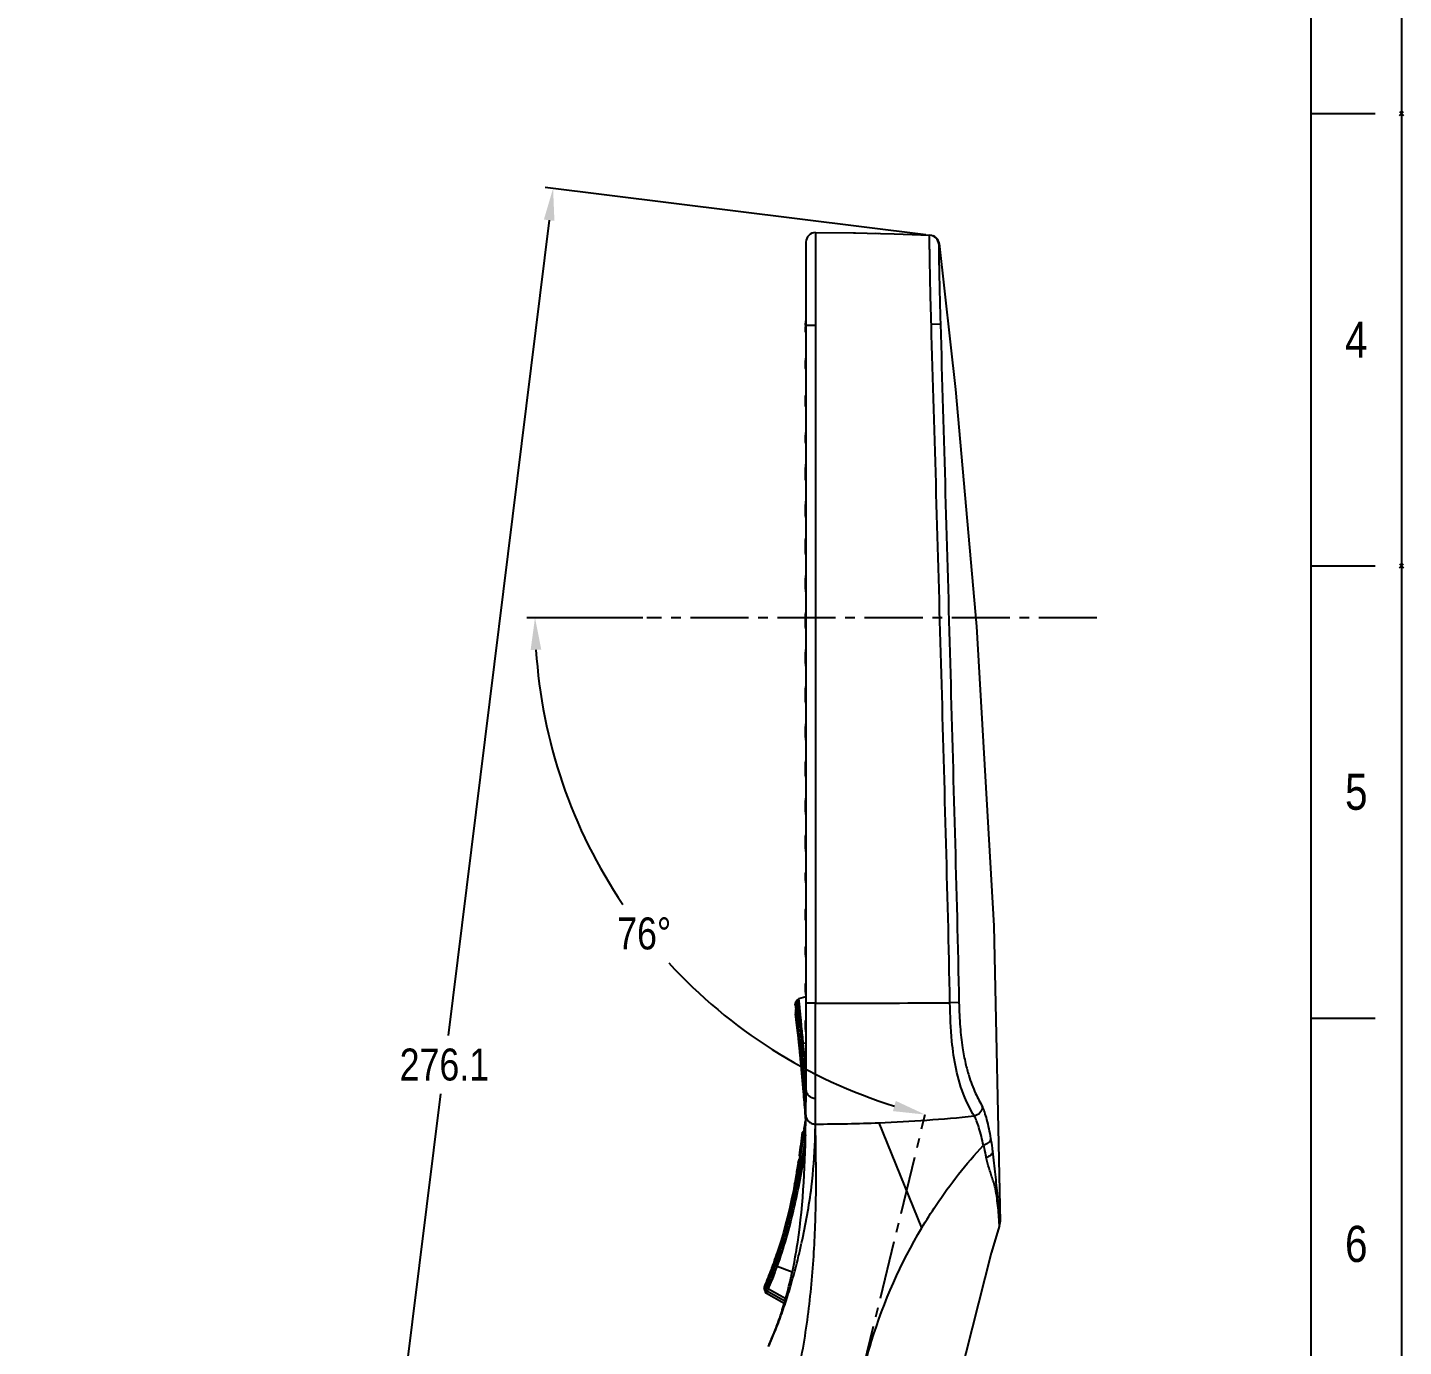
# Model space of a CAD drawing. Header units: inches. Extents: x -176 to 245, y -250 to 344.
# Drawn here: x 29.5 to 244.7, y -75.1 to 131.2 of the extents above; entities that cross this region are included whole.
import ezdxf

# ---------------------------------------------------------------- set-up
doc = ezdxf.new("R2010")
doc.units = ezdxf.units.IN
doc.header["$LTSCALE"] = 2.42
doc.header["$MEASUREMENT"] = 0
doc.header["$PDMODE"] = 3
doc.header["$PDSIZE"] = 0.3125
doc.linetypes.add('CENTER2', pattern=[1.125, 0.75, -0.125, 0.125, -0.125])
doc.layers.get('0').update_dxf_attribs({"linetype": 'CONTINUOUS'})
doc.layers.get('Defpoints').update_dxf_attribs({"linetype": 'CONTINUOUS'})
doc.layers.add('CENTER', color=1, linetype='CENTER2')
doc.layers.add('FORM', color=7, linetype='CONTINUOUS')
doc.layers.add('DIM', color=3, linetype='CONTINUOUS', lineweight=18)
doc.styles.get("Standard").update_dxf_attribs({"font": 'arial.ttf', "width": 0.8})
doc.dimstyles.new('ISO-25', dxfattribs={"dimtxt": 5, "dimasz": 2.5, "dimexe": 1.25, "dimexo": 0.625, "dimgap": 2, "dimtad": 1, "dimtih": 1, "dimtoh": 1, "dimdec": 1, "dimdsep": 46, "dimtxsty": 'Standard', "dimcen": 0, "dimclrd": 3, "dimclre": 3, "dimclrt": 4, "dimadec": 0, "dimazin": 0, "dimtfac": 1, "dimtdec": 1, "dimtmove": 0, "dimatfit": 3, "dimfxl": 1, "dimarcsym": 0})

# ---------------------------------------------------------------- blocks, each defined once
blk = doc.blocks.new('*D3')
at = {"layer": 'Defpoints', "color": 0, "transparency": 16777216}
for p in [(111.69, 105.99), (170.59, 98.68), (136.59, -175.36)]:
    blk.add_point(p, dxfattribs=at)
at = {"layer": 'DIM', "color": 3, "lineweight": -2, "transparency": 16777216}
for p, q in [((169.97, 98.76), (110.45, 106.14)), ((111.08, 101.03), (95.26, -26.48)), ((78.3, -163.09), (94.13, -35.58)), ((135.97, -175.28), (76.45, -167.9))]:
    blk.add_line(p, q, dxfattribs=at)
at = {"layer": 'DIM', "color": 3, "transparency": 16777216}
for points in [[(110.25, 101.13), (111.9, 100.92), (111.69, 105.99)], [(77.48, -162.98), (79.13, -163.19), (77.69, -168.05)]]:
    blk.add_solid(points, dxfattribs=at)
at = {"layer": 'DIM', "color": 4, "transparency": 16777216, "insert": (94.69, -31.03), "char_height": 5, "attachment_point": 5}
blk.add_mtext('276.1', dxfattribs=at)
blk = doc.blocks.new('*D4')
at = {"layer": 'Defpoints', "color": 0, "transparency": 16777216}
for p in [(126.36, 38.85), (196.71, 38.85), (116.61, 4.52), (176.85, -10.19), (133.86, -186.53)]:
    blk.add_point(p, dxfattribs=at)
at = {"layer": 'DIM', "color": 3, "lineweight": -2, "transparency": 16777216}
blk.add_line((125.73, 38.85), (107.61, 38.85), dxfattribs=at)
for start, end in [(183.584, 214.1092), (222.4287, 252.716)]:
    blk.add_arc((188.81, 38.85), 79.95, start, end, dxfattribs=at)
at = {"layer": 'DIM', "color": 3, "transparency": 16777216}
for points in [[(108.18, 33.83), (109.85, 33.88), (108.86, 38.85)], [(165.28, -36.68), (164.83, -38.28), (169.87, -38.82)]]:
    blk.add_solid(points, dxfattribs=at)
at = {"layer": 'DIM', "color": 4, "transparency": 16777216, "insert": (125.94, -10.53), "char_height": 5, "attachment_point": 5}
blk.add_mtext('76°', dxfattribs=at)

msp = doc.modelspace()

# ---------------------------------------------------------------- linework, layer by layer
at = {"color": 7, "linetype": 'Continuous'}
for p, q in [((152.73, 99.1), (152.73, -21.4)), ((152.73, 99.1), (158.68, 99.06)), ((152.73, 99.1), (158.97, 99.05)), ((158.68, 99.06), (165.05, 98.9)), ((162.09, 98.99), (162.57, 98.97)), ((151.23, 97.6), (151.23, -35.33)), ((165.05, 98.9), (170.58, 98.67)), ((170.58, 98.68), (170.59, 98.68)), ((170.58, 98.67), (170.58, 98.67)), ((170.89, 98.64), (170.62, 98.68)), ((172.07, 97.36), (172, 97.27)), ((151.15, 84.59), (151.19, 85.29)), ((151.15, 84.59), (151.15, 84.59)), ((151.19, 85.29), (151.19, 85.29)), ((151.23, 84.6), (152.73, 84.6)), ((170.84, 84.77), (172.26, 84.82)), ((151.19, 83.75), (151.15, 83.75)), ((151.17, 78.77), (151.2, 79.47)), ((151.17, 78.77), (151.17, 78.77)), ((151.2, 77.93), (151.17, 77.93)), ((151.2, 79.47), (151.2, 79.47)), ((151.16, 72.94), (151.18, 73.64)), ((151.18, 73.64), (151.18, 73.64)), ((151.16, 72.94), (151.16, 72.94)), ((151.21, 72.1), (151.17, 72.1)), ((151.17, 67.12), (151.19, 67.82)), ((151.17, 67.12), (151.17, 67.12)), ((151.19, 67.82), (151.19, 67.82)), ((151.22, 66.28), (151.19, 66.28)), ((151.16, 61.3), (151.18, 62)), ((151.16, 61.3), (151.16, 61.3)), ((151.18, 62), (151.18, 62)), ((151.18, 55.48), (151.18, 56.18)), ((151.18, 56.18), (151.18, 56.18)), ((151.18, 55.48), (151.18, 55.48)), ((151.17, 49.65), (151.17, 50.35)), ((151.17, 50.35), (151.17, 50.35)), ((151.17, 49.65), (151.17, 49.65)), ((151.18, 43.85), (151.18, 44.55)), ((151.18, 44.55), (151.18, 44.55)), ((151.18, 43.85), (151.18, 43.85)), ((151.17, 38.05), (151.17, 38.75)), ((151.17, 38.75), (151.17, 38.75)), ((151.17, 38.05), (151.17, 38.05)), ((151.18, 32.25), (151.18, 32.95)), ((151.18, 32.95), (151.18, 32.95)), ((151.18, 32.25), (151.18, 32.25)), ((151.17, 26.45), (151.17, 27.15)), ((151.17, 27.15), (151.17, 27.15)), ((151.17, 26.45), (151.17, 26.45)), ((151.18, 20.65), (151.18, 21.35)), ((151.18, 21.35), (151.18, 21.35)), ((151.18, 20.65), (151.18, 20.65)), ((151.17, 14.85), (151.17, 15.55)), ((151.17, 15.55), (151.17, 15.55)), ((151.17, 14.85), (151.17, 14.85)), ((151.18, 9.05), (151.18, 9.75)), ((151.18, 9.75), (151.18, 9.75)), ((151.18, 9.05), (151.18, 9.05)), ((151.17, 3.23), (151.17, 3.93)), ((151.17, 3.93), (151.17, 3.93)), ((151.17, 3.23), (151.17, 3.23)), ((151.19, -2.59), (151.17, -1.89)), ((151.17, -1.89), (151.17, -1.89)), ((151.19, -2.59), (151.19, -2.59)), ((151.18, -8.41), (151.16, -7.71)), ((151.16, -7.71), (151.16, -7.71)), ((151.18, -6.87), (151.22, -6.87)), ((151.18, -8.41), (151.18, -8.41)), ((151.18, -12.7), (151.21, -12.69)), ((151.19, -14.23), (151.17, -13.54)), ((151.17, -13.54), (151.17, -13.54)), ((151.19, -14.23), (151.19, -14.23)), ((151.16, -18.52), (151.2, -18.52)), ((151.19, -20.06), (151.16, -19.36)), ((151.16, -19.36), (151.16, -19.36)), ((149.85, -20.93), (149.63, -21.26)), ((151.21, -20.4), (150.13, -20.73)), ((151.19, -20.06), (151.19, -20.06)), ((152.73, -21.4), (151.23, -21.4)), ((152.73, -25.23), (152.73, -21.4)), ((175.16, -21.3), (173.75, -21.33)), ((149.56, -21.67), (149.55, -21.58)), ((149.55, -21.58), (149.63, -22.39)), ((149.56, -21.67), (149.63, -22.39)), ((149.61, -22.94), (149.63, -23.08)), ((149.77, -24.43), (149.61, -23.08)), ((149.63, -22.38), (149.64, -22.47)), ((149.64, -22.49), (149.63, -22.39)), ((149.63, -22.39), (149.7, -23.07)), ((149.63, -23.07), (149.63, -23.11)), ((149.64, -22.47), (149.67, -22.71)), ((149.66, -22.69), (149.64, -22.49)), ((149.67, -22.77), (149.66, -22.69)), ((149.66, -23.32), (149.66, -23.33)), ((149.66, -23.33), (149.69, -23.61)), ((149.69, -23.61), (149.7, -23.66)), ((149.7, -23.07), (149.76, -23.66)), ((149.7, -23.66), (149.73, -23.97)), ((149.76, -23.66), (149.8, -24.04)), ((149.76, -23.66), (149.8, -24.04)), ((149.73, -23.97), (149.77, -24.35)), ((149.78, -24.42), (149.77, -24.35)), ((149.8, -24.04), (149.8, -24.05)), ((149.8, -24.05), (149.81, -24.11)), ((149.84, -24.42), (149.8, -24.07)), ((150.01, -26.23), (149.84, -24.42)), ((151.16, -24.34), (151.19, -24.34)), ((151.2, -25.88), (151.16, -25.18)), ((151.16, -25.18), (151.16, -25.18)), ((151.22, -25.25), (151.23, -25.29)), ((150.02, -26.3), (150.01, -26.23)), ((150.08, -26.92), (150.02, -26.3)), ((150.14, -27.54), (150.08, -26.92)), ((150.15, -27.67), (150.14, -27.54)), ((150.15, -27.71), (150.14, -27.68)), ((150.15, -27.71), (150.14, -27.68)), ((150.16, -27.71), (150.15, -27.67)), ((150.16, -27.7), (150.15, -27.68)), ((150.19, -28.09), (150.15, -27.71)), ((150.19, -28.05), (150.15, -27.71)), ((150.16, -27.71), (150.16, -27.71)), ((150.16, -27.71), (150.19, -28.09)), ((150.53, -27.69), (150.27, -27.69)), ((151.23, -27.65), (150.82, -27.68)), ((151.2, -25.88), (151.2, -25.88)), ((151.2, -25.88), (151.23, -26.31)), ((150.19, -28.08), (150.19, -28.05)), ((150.2, -28.15), (150.19, -28.08)), ((150.19, -28.1), (150.19, -28.09)), ((150.19, -28.09), (150.19, -28.1)), ((150.2, -28.15), (150.19, -28.1)), ((150.19, -28.1), (150.2, -28.15)), ((150.22, -28.34), (150.2, -28.15)), ((150.2, -28.15), (150.2, -28.19)), ((150.2, -28.19), (150.22, -28.34)), ((150.22, -28.34), (150.24, -28.58)), ((150.26, -28.79), (150.24, -28.58)), ((150.24, -28.58), (150.26, -28.79)), ((150.26, -28.79), (150.29, -29.06)), ((150.29, -29.06), (150.39, -30.13)), ((150.39, -30.13), (150.47, -30.99)), ((151.17, -31.43), (151.23, -32.13)), ((151, -32.8), (151.22, -35.28)), ((151.22, -35.28), (150.96, -35.28)), ((150.97, -35.35), (150.96, -35.28)), ((151.22, -35.28), (151.22, -35.33)), ((151.22, -35.33), (151.23, -35.41)), ((151.23, -35.11), (151.23, -34.9)), ((151.23, -35.33), (151.23, -35.11)), ((151.23, -36.26), (151.23, -35.11)), ((151.23, -35.33), (151.23, -35.38)), ((151.23, -35.5), (151.23, -35.33)), ((151.23, -35.38), (151.23, -35.85)), ((151.23, -36.21), (151.23, -35.5)), ((151.23, -35.85), (151.23, -36.39)), ((151.23, -36.32), (151.23, -36.21)), ((151.23, -36.72), (151.23, -36.26)), ((151.23, -36.39), (151.23, -36.47)), ((151.23, -36.47), (151.23, -36.55)), ((151.23, -36.55), (151.23, -36.59)), ((151.15, -38.9), (151.12, -38.55)), ((151.17, -39.14), (151.12, -38.55)), ((151.22, -37.53), (151.23, -36.72)), ((151.23, -36.59), (151.23, -36.72)), ((151.23, -36.72), (151.23, -36.89)), ((150.97, -40.88), (150.97, -40.88)), ((150.99, -40.79), (150.98, -40.84)), ((151, -40.77), (150.99, -40.79)), ((151.02, -40.73), (151, -40.77)), ((151, -40.77), (151.01, -40.75)), ((151.03, -40.67), (151.02, -40.71)), ((151.03, -40.68), (151.02, -40.73)), ((151.03, -40.73), (151.04, -40.62)), ((151.04, -40.62), (151.03, -40.68)), ((151.09, -40.88), (151.13, -40.62)), ((151.13, -40.61), (151.2, -40.55)), ((151.13, -40.61), (151.14, -40.59)), ((151.13, -40.61), (151.13, -40.62)), ((151.14, -40.58), (151.2, -40.53)), ((151.14, -40.59), (151.14, -40.58)), ((151.15, -38.87), (151.15, -38.9)), ((151.2, -39.57), (151.15, -38.9)), ((151.15, -38.9), (151.16, -39.08)), ((151.16, -39.08), (151.17, -39.14)), ((151.17, -39.14), (151.17, -39.15)), ((151.17, -39.15), (151.17, -39.14)), ((151.17, -39.14), (151.17, -39.15)), ((151.17, -39.15), (151.17, -39.16)), ((151.17, -39.16), (151.17, -39.15)), ((151.17, -39.16), (151.17, -39.23)), ((151.17, -39.23), (151.18, -39.27)), ((151.18, -39.26), (151.17, -39.23)), ((151.17, -39.23), (151.18, -39.25)), ((151.18, -39.25), (151.18, -39.27)), ((151.18, -39.27), (151.18, -39.26)), ((151.18, -39.27), (151.2, -39.57)), ((151.18, -39.33), (151.18, -39.27)), ((151.18, -39.27), (151.2, -39.57)), ((151.19, -39.47), (151.18, -39.33)), ((151.19, -39.51), (151.19, -39.47)), ((151.2, -39.57), (151.19, -39.51)), ((151.2, -39.57), (151.2, -39.6)), ((151.2, -39.6), (151.21, -39.66)), ((151.2, -39.62), (151.2, -39.6)), ((151.2, -39.98), (151.21, -39.79)), ((151.2, -40.01), (151.2, -39.98)), ((151.2, -40.36), (151.2, -40.35)), ((151.2, -40.36), (151.2, -40.35)), ((151.21, -39.16), (151.21, -38.88)), ((151.21, -39.48), (151.21, -39.16)), ((151.21, -39.6), (151.21, -39.48)), ((151.21, -39.71), (151.21, -39.6)), ((151.21, -39.79), (151.21, -39.71)), ((169.35, -56.53), (162.7, -40.1)), ((150.86, -41.6), (150.72, -41.58)), ((150.82, -41.59), (150.82, -41.49)), ((150.84, -41.49), (150.82, -41.49)), ((150.83, -41.55), (150.82, -41.59)), ((150.84, -41.49), (150.83, -41.55)), ((150.93, -41.17), (150.89, -41.42)), ((150.93, -41.17), (150.96, -40.91)), ((151.01, -41.48), (151.18, -41.53)), ((150.1, -46.38), (150.04, -46.37)), ((150.1, -45.95), (150.09, -46.06)), ((150.12, -45.87), (150.1, -45.95)), ((150.13, -45.77), (150.12, -45.87)), ((150.29, -45.29), (150.21, -45.27)), ((181.49, -56.16), (180.22, -60.5)), ((146.14, -62.2), (146.11, -62.27)), ((146.14, -62.2), (146.11, -62.27)), ((146.14, -62.19), (146.14, -62.2)), ((146.44, -62.45), (146.22, -62.34)), ((180.22, -60.5), (152.93, -167.52)), ((149.08, -63.44), (146.74, -62.57)), ((144.72, -66.13), (145, -65.49)), ((144.72, -66.13), (144.84, -66.47)), ((144.74, -65.77), (144.85, -65.51)), ((145.12, -65.82), (144.84, -66.47)), ((144.85, -65.51), (145, -65.15)), ((144.87, -65.79), (145, -65.49)), ((145.12, -65.82), (145, -65.49)), ((145.06, -66.75), (145.21, -66.42)), ((145.12, -64.87), (145.09, -64.95)), ((145.21, -66.42), (147.95, -67.95)), ((145.36, -66.08), (148.07, -67.56)), ((145.06, -66.75), (145.07, -66.74)), ((145.06, -66.75), (147.83, -68.33)), ((148.09, -67.51), (148.11, -67.44)), ((147.05, -71.03), (147.07, -70.99)), ((147.23, -70.26), (147.24, -70.24)), ((146.28, -72.98), (146.33, -72.87)), ((145.37, -75.08), (145.5, -74.8)), ((145.47, -74.75), (145.49, -74.71)), ((145.47, -74.75), (145.48, -74.75)), ((145.48, -74.85), (145.51, -74.77))]:
    msp.add_line(p, q, dxfattribs=at)
for points in [[(171.4, 98.42), (171.37, 98.45), (170.89, 98.64)], [(171.53, 98.33), (171.34, 98.47), (171.13, 98.57)], [(172.07, 97.36), (172.05, 97.48), (172, 97.66), (171.93, 97.83), (171.83, 98.01), (171.7, 98.17), (171.53, 98.33)], [(172.07, 97.35), (172.07, 97.35), (172.07, 97.35), (172.06, 97.34), (172.04, 97.32), (172, 97.27)], [(172.07, 97.36), (174.62, 74.57), (177.92, 37.5), (180.59, -9.29), (181.59, -55.61)], [(150.97, -40.88), (150.97, -40.88), (150.97, -40.89), (150.97, -40.9), (150.97, -40.9), (150.96, -40.91)], [(181.49, -56.16), (181.51, -56.1), (181.54, -56), (181.57, -55.89), (181.58, -55.79), (181.59, -55.7), (181.59, -55.61)], [(144.74, -65.77), (144.7, -65.9), (144.7, -66.04), (144.73, -66.13)], [(144.72, -66.13), (144.73, -66.12), (144.87, -65.79)], [(144.84, -66.47), (144.88, -66.56), (144.98, -66.69), (145.06, -66.75)], [(145.48, -74.75), (145.45, -74.81), (145.42, -74.9), (145.39, -74.99), (145.37, -75.08)]]:
    msp.add_lwpolyline(points, dxfattribs=at)
for centre, radius, start, end in [((152.73, 97.6), 1.5, 90, 180), ((166.85, 83.76), 15.72, 176.9918, 177.8571), ((166.4, 83.79), 15.27, 176.9883, 177.9648), ((151.45, 83.73), 0.299, 204.5879, 219.1908), ((151.46, 77.91), 0.295, 203.3283, 206.1506), ((151.46, 77.91), 0.298, 206.1701, 215.5805), ((150.04, -21.53), 0.49, 146.2387, 185.8574), ((150.27, -21.21), 0.5, 106.6095, 146.2387), ((152.73, 3238.24), 3259.64, 269.99993, 270.36946), ((147.64, -22.59), 2, 350.0364, 5.8083), ((150.11, -23.02), 0.5, 170.0364, 186.7704), ((85.12, -30.61), 64.95, 6.4444, 6.6328), ((-776.05, -132.89), 932.15, 6.48081, 6.68167), ((-852.45, -137.79), 1008.62, 6.26768, 6.45362), ((-785.48, -117.28), 939.92, 5.47055, 5.66971), ((151.46, -24.32), 0.299, 141.4939, 155.6932), ((157.12, -25.22), 5.9, 182.9861, 183.9584), ((150.07, -27.73), 0.0877, 33.8815, 36.1599), ((150.1, -27.72), 0.0592, 5.4913, 13.1186), ((-670.31, -106.36), 824.35, 4.94679, 5.47617), ((-692.58, -108.41), 846.96, 5.12165, 5.46853), ((-708.12, -109.76), 862.85, 5.20835, 5.4585), ((170.08, -24.89), 18.9, 182.9946, 183.6641), ((166.03, -25.16), 14.84, 183.638, 184.4626), ((150.04, -28.1), 0.157, 14.6665, 20.7284), ((150.04, -28.1), 0.151, 12.1922, 14.6346), ((150.02, -28.21), 0.182, 13.9672, 17.9373), ((150.03, -28.21), 0.179, 13.2628, 13.9562), ((-883.08, -126.59), 1037.96, 5.2843, 5.40639), ((-883.06, -126.59), 1037.94, 5.28423, 5.40639), ((-291.36, -73.43), 443.85, 4.507, 4.9333), ((-206.59, -66.68), 358.93, 4.7862, 5.0066), ((151.25, -33.71), 1.57, 268.84, 269.2136), ((-169.22, -63.58), 321.43, 4.4969, 4.7909), ((-264.92, -35.58), 416.15, 359.5457, 359.8439), ((151.42, -40.98), 0.463, 157.6612, 171.8195), ((151.44, -40.97), 0.475, 158.0354, 168.3036), ((151.45, -40.95), 0.487, 144.4915, 155.4157), ((151.45, -40.95), 0.483, 144.4832, 156.1425), ((151.45, -40.94), 0.475, 156.1495, 157.3865), ((-112.74, -7.61), 265.84, 352.8659, 353.0468), ((151.44, -40.94), 0.473, 142.1615, 144.4624), ((151.44, -40.94), 0.469, 141.5177, 144.449), ((151.43, -40.93), 0.459, 130.209, 142.1968), ((151.44, -40.94), 0.465, 130.2373, 141.4937), ((130.67, -16.6), 31.72, 310.0674, 310.3078), ((151.64, -39.85), 0.503, 161.0855, 172.9792), ((151.64, -39.85), 0.496, 152.0738, 159.4218), ((151.65, -39.85), 0.507, 159.399, 161.1187), ((151.63, -39.84), 0.488, 151.0574, 152.0421), ((50.7, -39.09), 102.02, 358.6695, 359.3191), ((152.73, 204.17), 244.47, 269.9964, 272.3381), ((152.74, 203.77), 244.07, 272.3398, 275.8292), ((-42.15, -16.73), 194.46, 351.5588, 352.6588), ((-52.91, -15.28), 205.42, 351.9566, 352.6428), ((150.82, -41.59), 0.1, 90, 172.6304), ((150.84, -41.39), 0.1, 270, 290.8233), ((47.03, -38.97), 105.69, 357.9378, 358.3591), ((52.7, -39.13), 100.02, 358.5343, 358.6671), ((51.49, -39.1), 101.23, 358.3619, 358.5342), ((7.51, -24.17), 144.25, 350.2835, 351.146), ((-4.35, -22.29), 156.25, 351.1345, 351.25), ((150.23, -45.79), 0.1, 97.5602, 171.3545), ((150.31, -45.29), 0.1, 171.5301, 249.8673), ((22.7, -26.76), 128.84, 349.7081, 350.2764), ((29.2, -27.93), 122.24, 349.4836, 349.7048), ((71.15, -46.99), 79.66, 350.0199, 350.7268), ((67.53, -46.4), 83.34, 350.7272, 351.4669), ((38.75, -34.28), 114.48, 346.5518, 347.5803), ((94.13, -43.85), 55.28, 336.9559, 340.4595), ((87.52, -41.3), 62.23, 337.7424, 340.3028), ((85.02, -40.36), 64.9, 339.9776, 340.2708), ((84.46, -40.17), 65.5, 340.0105, 340.2791), ((81.55, -39.14), 68.59, 340.3501, 341.7901), ((85.35, -40.48), 64.56, 340.3457, 340.4849), ((83.59, -39.86), 66.42, 340.4861, 340.8698), ((81.12, -39), 69.03, 340.8693, 341.1334), ((80.38, -38.75), 69.82, 341.134, 341.7841), ((73.22, -47.35), 77.56, 349.8241, 350.0175), ((85.19, -40.44), 64.72, 339.7723, 340.0104), ((83.88, -39.94), 66.12, 339.7754, 339.9778), ((91.04, -42.71), 58.44, 337.4228, 337.6355), ((79.21, -37.68), 71.98, 336.4745, 336.7667), ((77.2, -45.04), 74.53, 340.1801, 342.3924), ((93.3, -52.01), 56.94, 341.6204, 344.1979), ((90.37, -51.16), 59.99, 344.2584, 344.5091), ((67.7, -41.94), 84.52, 342.3385, 342.5713), ((98.03, -53.6), 51.95, 339.3591, 340.4612), ((96.98, -53.23), 53.06, 340.4589, 340.8659), ((91.51, -50.2), 59.32, 339.4874, 339.8082), ((96.38, -53.02), 53.7, 340.8659, 341.2684), ((87.4, -48.69), 63.7, 339.8083, 340.1571), ((95.79, -52.82), 54.32, 341.295, 341.602), ((101.45, -54.95), 48.27, 335.7839, 338.1093), ((101.43, -54.94), 48.3, 335.8311, 338.1089), ((100.03, -54.37), 49.81, 338.0994, 338.482), ((74.55, -43.4), 77.59, 337.6805, 337.8288), ((99.63, -54.21), 50.24, 338.482, 338.7969), ((79.46, -45.4), 72.29, 337.8286, 338.0288), ((99.1, -54), 50.81, 338.7974, 339.357), ((88.18, -48.9), 62.89, 338.0172, 339.4073)]:
    msp.add_arc(centre, radius, start, end, dxfattribs=at)
for points, knots in [([(170.84, 84.77), (170.81, 85.69), (170.76, 87.48), (170.69, 90.08), (170.64, 92.47), (170.61, 94.28), (170.59, 95.55), (170.58, 96.35), (170.57, 97.04), (170.57, 97.61), (170.56, 98.01), (170.56, 98.26), (170.56, 98.41), (170.57, 98.52), (170.57, 98.6), (170.57, 98.64), (170.57, 98.67), (170.58, 98.67)], [0, 0, 0, 0, 0.197374, 0.387359, 0.561506, 0.712768, 0.778064, 0.835719, 0.885261, 0.926289, 0.958468, 0.97117, 0.981581, 0.989661, 0.995376, 0.998778, 1, 1, 1, 1]), ([(172, 97.27), (171.98, 97.63), (171.66, 98.35), (170.93, 98.66), (170.58, 98.67)], [0, 0, 0, 0, 0.49997, 1, 1, 1, 1]), ([(172, 97.27), (172, 97.27), (172, 97.24), (171.99, 97.2), (171.99, 97.12), (171.99, 97.02), (171.99, 96.89), (172, 96.66), (172, 96.31), (172.01, 95.8), (172.02, 95.18), (172.03, 94.47), (172.05, 93.33), (172.09, 91.71), (172.13, 89.58), (172.19, 87.25), (172.24, 85.64), (172.26, 84.82)], [0, 0, 0, 0, 0.001383, 0.005204, 0.011269, 0.019499, 0.029927, 0.042584, 0.074562, 0.115327, 0.1647, 0.22233, 0.287614, 0.438442, 0.612167, 0.802561, 1, 1, 1, 1]), ([(151.22, 83.54), (151.15, 83.63), (151.13, 83.93), (151.14, 84.2), (151.14, 84.35)], [0, 0, 0, 0, 0.42707, 1, 1, 1, 1]), ([(151.14, 84.33), (151.14, 84.25), (151.14, 84.14), (151.14, 84), (151.14, 83.92), (151.14, 83.85), (151.14, 83.8), (151.15, 83.77), (151.15, 83.75), (151.15, 83.75)], [0, 0, 0, 0, 0.401009, 0.57269, 0.719527, 0.8378, 0.924845, 0.978714, 1, 1, 1, 1]), ([(173.75, -21.33), (173.59, -12.48), (173.11, 5.2), (172.38, 31.73), (171.62, 58.25), (171.1, 75.93), (170.84, 84.77)], [0, 0, 0, 0, 0.25, 0.500001, 0.750001, 1, 1, 1, 1]), ([(172.26, 84.82), (172.52, 75.97), (173.03, 58.29), (173.78, 31.77), (174.5, 5.23), (174.99, -12.45), (175.16, -21.3)], [0, 0, 0, 0, 0.249963, 0.499935, 0.749913, 1, 1, 1, 1]), ([(151.23, 77.73), (151.2, 77.77), (151.17, 77.84), (151.15, 77.98), (151.15, 78.17), (151.15, 78.45), (151.16, 78.65), (151.17, 78.77)], [0, 0, 0, 0, 0.135611, 0.214724, 0.403598, 0.676394, 1, 1, 1, 1]), ([(151.17, 78.77), (151.16, 78.66), (151.16, 78.5), (151.15, 78.31), (151.15, 78.18), (151.15, 78.08), (151.15, 78), (151.16, 77.96), (151.16, 77.93), (151.17, 77.93)], [0, 0, 0, 0, 0.381594, 0.553969, 0.705095, 0.829285, 0.921717, 0.979027, 1, 1, 1, 1]), ([(151.23, 71.92), (151.18, 71.98), (151.15, 72.12), (151.15, 72.35), (151.15, 72.63), (151.15, 72.83), (151.16, 72.94)], [0, 0, 0, 0, 0.206421, 0.401951, 0.67685, 1, 1, 1, 1]), ([(151.16, 72.94), (151.16, 72.84), (151.15, 72.68), (151.15, 72.48), (151.15, 72.36), (151.15, 72.26), (151.16, 72.18), (151.16, 72.14), (151.17, 72.1), (151.17, 72.1)], [0, 0, 0, 0, 0.381114, 0.55329, 0.704266, 0.828374, 0.920822, 0.978314, 1, 1, 1, 1]), ([(151.23, 66.12), (151.19, 66.18), (151.17, 66.31), (151.17, 66.54), (151.16, 66.81), (151.17, 67.01), (151.17, 67.12)], [0, 0, 0, 0, 0.197975, 0.394655, 0.673049, 1, 1, 1, 1]), ([(151.17, 67.12), (151.17, 67.01), (151.17, 66.86), (151.16, 66.66), (151.17, 66.53), (151.17, 66.43), (151.17, 66.35), (151.18, 66.31), (151.18, 66.28), (151.19, 66.28)], [0, 0, 0, 0, 0.381594, 0.553969, 0.705095, 0.829285, 0.921717, 0.979027, 1, 1, 1, 1]), ([(151.18, 62), (151.18, 62.17), (151.19, 62.46), (151.21, 62.75), (151.23, 62.86)], [0, 0, 0, 0, 0.605959, 1, 1, 1, 1]), ([(151.23, 60.31), (151.2, 60.37), (151.17, 60.5), (151.16, 60.72), (151.16, 60.99), (151.16, 61.19), (151.16, 61.3)], [0, 0, 0, 0, 0.191415, 0.39466, 0.674546, 1, 1, 1, 1]), ([(151.16, 61.3), (151.16, 61.19), (151.16, 61.04), (151.16, 60.84), (151.17, 60.71), (151.17, 60.61), (151.18, 60.53), (151.18, 60.49), (151.19, 60.46), (151.19, 60.46)], [0, 0, 0, 0, 0.381114, 0.55329, 0.704266, 0.828374, 0.920822, 0.978314, 1, 1, 1, 1]), ([(151.18, 56.18), (151.18, 56.36), (151.19, 56.61), (151.21, 56.91), (151.22, 57.03), (151.23, 57.07)], [0, 0, 0, 0, 0.619071, 0.839563, 1, 1, 1, 1]), ([(151.23, 54.52), (151.2, 54.57), (151.19, 54.7), (151.18, 54.91), (151.17, 55.18), (151.17, 55.37), (151.18, 55.48)], [0, 0, 0, 0, 0.17736, 0.384815, 0.669885, 1, 1, 1, 1]), ([(151.18, 55.48), (151.18, 55.37), (151.18, 55.21), (151.18, 55.02), (151.18, 54.89), (151.19, 54.79), (151.19, 54.71), (151.2, 54.67), (151.2, 54.64), (151.21, 54.64)], [0, 0, 0, 0, 0.381594, 0.553969, 0.705095, 0.829285, 0.921717, 0.979027, 1, 1, 1, 1]), ([(151.17, 50.35), (151.17, 50.46), (151.17, 50.65), (151.18, 50.91), (151.19, 51.12), (151.21, 51.24), (151.23, 51.29)], [0, 0, 0, 0, 0.327094, 0.612733, 0.826659, 1, 1, 1, 1]), ([(151.21, 51.19), (151.21, 51.19), (151.2, 51.16), (151.19, 51.12), (151.19, 51.04), (151.18, 50.94), (151.18, 50.81), (151.17, 50.62), (151.17, 50.46), (151.17, 50.35)], [0, 0, 0, 0, 0.021686, 0.079178, 0.171626, 0.295735, 0.446711, 0.618886, 1, 1, 1, 1]), ([(151.23, 48.72), (151.21, 48.77), (151.19, 48.89), (151.18, 49.1), (151.17, 49.36), (151.17, 49.55), (151.17, 49.65)], [0, 0, 0, 0, 0.172865, 0.387085, 0.672841, 1, 1, 1, 1]), ([(151.17, 49.65), (151.17, 49.55), (151.17, 49.39), (151.18, 49.19), (151.18, 49.07), (151.19, 48.97), (151.19, 48.89), (151.2, 48.85), (151.21, 48.82), (151.21, 48.82)], [0, 0, 0, 0, 0.381114, 0.55329, 0.704266, 0.828374, 0.920822, 0.978314, 1, 1, 1, 1]), ([(151.18, 44.55), (151.18, 44.66), (151.18, 44.85), (151.19, 45.11), (151.2, 45.31), (151.21, 45.43), (151.23, 45.48)], [0, 0, 0, 0, 0.330605, 0.618569, 0.832054, 1, 1, 1, 1]), ([(151.22, 45.39), (151.21, 45.39), (151.21, 45.36), (151.2, 45.32), (151.19, 45.24), (151.19, 45.14), (151.18, 45.01), (151.18, 44.82), (151.18, 44.66), (151.18, 44.55)], [0, 0, 0, 0, 0.020974, 0.078284, 0.170715, 0.294906, 0.446032, 0.618407, 1, 1, 1, 1]), ([(151.23, 42.92), (151.21, 42.97), (151.2, 43.09), (151.19, 43.3), (151.18, 43.56), (151.18, 43.75), (151.18, 43.85)], [0, 0, 0, 0, 0.169541, 0.381757, 0.669249, 1, 1, 1, 1]), ([(151.18, 43.85), (151.18, 43.75), (151.18, 43.59), (151.18, 43.39), (151.19, 43.27), (151.19, 43.17), (151.2, 43.09), (151.21, 43.05), (151.21, 43.02), (151.22, 43.02)], [0, 0, 0, 0, 0.381594, 0.553969, 0.705095, 0.829285, 0.921717, 0.979027, 1, 1, 1, 1]), ([(151.17, 38.75), (151.17, 38.86), (151.17, 39.05), (151.18, 39.31), (151.19, 39.52), (151.21, 39.64), (151.23, 39.69)], [0, 0, 0, 0, 0.327094, 0.612733, 0.826659, 1, 1, 1, 1]), ([(151.21, 39.59), (151.21, 39.59), (151.2, 39.56), (151.19, 39.52), (151.19, 39.44), (151.18, 39.34), (151.18, 39.21), (151.17, 39.02), (151.17, 38.86), (151.17, 38.75)], [0, 0, 0, 0, 0.021686, 0.079178, 0.171626, 0.295735, 0.446711, 0.618886, 1, 1, 1, 1]), ([(151.23, 37.12), (151.21, 37.17), (151.19, 37.29), (151.18, 37.5), (151.17, 37.76), (151.17, 37.95), (151.17, 38.05)], [0, 0, 0, 0, 0.172865, 0.387085, 0.672841, 1, 1, 1, 1]), ([(151.17, 38.05), (151.17, 37.95), (151.17, 37.79), (151.18, 37.59), (151.18, 37.47), (151.19, 37.37), (151.19, 37.29), (151.2, 37.25), (151.21, 37.22), (151.21, 37.22)], [0, 0, 0, 0, 0.381114, 0.55329, 0.704266, 0.828374, 0.920822, 0.978314, 1, 1, 1, 1]), ([(151.18, 32.95), (151.18, 33.06), (151.18, 33.25), (151.19, 33.51), (151.2, 33.71), (151.21, 33.83), (151.23, 33.88)], [0, 0, 0, 0, 0.330605, 0.618569, 0.832054, 1, 1, 1, 1]), ([(151.22, 33.79), (151.21, 33.79), (151.21, 33.76), (151.2, 33.72), (151.19, 33.64), (151.19, 33.54), (151.18, 33.41), (151.18, 33.22), (151.18, 33.06), (151.18, 32.95)], [0, 0, 0, 0, 0.020974, 0.078284, 0.170715, 0.294906, 0.446032, 0.618407, 1, 1, 1, 1]), ([(151.23, 31.32), (151.21, 31.37), (151.2, 31.49), (151.19, 31.7), (151.18, 31.96), (151.18, 32.15), (151.18, 32.25)], [0, 0, 0, 0, 0.169541, 0.381757, 0.669249, 1, 1, 1, 1]), ([(151.18, 32.25), (151.18, 32.15), (151.18, 31.99), (151.18, 31.79), (151.19, 31.67), (151.19, 31.57), (151.2, 31.49), (151.21, 31.45), (151.21, 31.42), (151.22, 31.42)], [0, 0, 0, 0, 0.381594, 0.553969, 0.705095, 0.829285, 0.921717, 0.979027, 1, 1, 1, 1]), ([(151.17, 27.15), (151.17, 27.26), (151.17, 27.45), (151.18, 27.71), (151.19, 27.92), (151.21, 28.04), (151.23, 28.09)], [0, 0, 0, 0, 0.327094, 0.612733, 0.826659, 1, 1, 1, 1]), ([(151.21, 27.99), (151.21, 27.99), (151.2, 27.96), (151.19, 27.92), (151.19, 27.84), (151.18, 27.74), (151.18, 27.61), (151.17, 27.42), (151.17, 27.26), (151.17, 27.15)], [0, 0, 0, 0, 0.021686, 0.079178, 0.171626, 0.295735, 0.446711, 0.618886, 1, 1, 1, 1]), ([(151.23, 25.52), (151.21, 25.57), (151.19, 25.69), (151.18, 25.9), (151.17, 26.16), (151.17, 26.35), (151.17, 26.45)], [0, 0, 0, 0, 0.172865, 0.387085, 0.672841, 1, 1, 1, 1]), ([(151.17, 26.45), (151.17, 26.35), (151.17, 26.19), (151.18, 25.99), (151.18, 25.87), (151.19, 25.77), (151.19, 25.69), (151.2, 25.65), (151.21, 25.62), (151.21, 25.62)], [0, 0, 0, 0, 0.381114, 0.55329, 0.704266, 0.828374, 0.920822, 0.978314, 1, 1, 1, 1]), ([(151.18, 21.35), (151.18, 21.46), (151.18, 21.65), (151.19, 21.91), (151.2, 22.11), (151.21, 22.23), (151.23, 22.28)], [0, 0, 0, 0, 0.330605, 0.618569, 0.832054, 1, 1, 1, 1]), ([(151.22, 22.19), (151.21, 22.19), (151.21, 22.16), (151.2, 22.12), (151.19, 22.04), (151.19, 21.94), (151.18, 21.81), (151.18, 21.62), (151.18, 21.46), (151.18, 21.35)], [0, 0, 0, 0, 0.020974, 0.078284, 0.170715, 0.294906, 0.446032, 0.618407, 1, 1, 1, 1]), ([(151.23, 19.72), (151.21, 19.77), (151.2, 19.89), (151.19, 20.1), (151.18, 20.36), (151.18, 20.55), (151.18, 20.65)], [0, 0, 0, 0, 0.169541, 0.381757, 0.669249, 1, 1, 1, 1]), ([(151.18, 20.65), (151.18, 20.55), (151.18, 20.39), (151.18, 20.19), (151.19, 20.07), (151.19, 19.97), (151.2, 19.89), (151.21, 19.85), (151.21, 19.82), (151.22, 19.82)], [0, 0, 0, 0, 0.381594, 0.553969, 0.705095, 0.829285, 0.921717, 0.979027, 1, 1, 1, 1]), ([(151.17, 15.55), (151.17, 15.66), (151.17, 15.85), (151.18, 16.11), (151.19, 16.32), (151.21, 16.44), (151.23, 16.49)], [0, 0, 0, 0, 0.327094, 0.612733, 0.826659, 1, 1, 1, 1]), ([(151.21, 16.39), (151.21, 16.39), (151.2, 16.36), (151.19, 16.32), (151.19, 16.24), (151.18, 16.14), (151.18, 16.01), (151.17, 15.82), (151.17, 15.66), (151.17, 15.55)], [0, 0, 0, 0, 0.021686, 0.079178, 0.171626, 0.295735, 0.446711, 0.618886, 1, 1, 1, 1]), ([(151.23, 13.92), (151.21, 13.97), (151.19, 14.09), (151.18, 14.3), (151.17, 14.56), (151.17, 14.75), (151.17, 14.85)], [0, 0, 0, 0, 0.172865, 0.387085, 0.672841, 1, 1, 1, 1]), ([(151.17, 14.85), (151.17, 14.75), (151.17, 14.59), (151.18, 14.39), (151.18, 14.27), (151.19, 14.17), (151.19, 14.09), (151.2, 14.05), (151.21, 14.02), (151.21, 14.02)], [0, 0, 0, 0, 0.381114, 0.55329, 0.704266, 0.828374, 0.920822, 0.978314, 1, 1, 1, 1]), ([(151.18, 9.75), (151.18, 9.86), (151.18, 10.05), (151.19, 10.31), (151.2, 10.51), (151.21, 10.63), (151.23, 10.68)], [0, 0, 0, 0, 0.330605, 0.618569, 0.832054, 1, 1, 1, 1]), ([(151.22, 10.59), (151.21, 10.59), (151.21, 10.56), (151.2, 10.52), (151.19, 10.44), (151.19, 10.34), (151.18, 10.21), (151.18, 10.02), (151.18, 9.86), (151.18, 9.75)], [0, 0, 0, 0, 0.020974, 0.078284, 0.170715, 0.294906, 0.446032, 0.618407, 1, 1, 1, 1]), ([(151.23, 8.12), (151.21, 8.17), (151.2, 8.29), (151.19, 8.5), (151.18, 8.76), (151.18, 8.95), (151.18, 9.05)], [0, 0, 0, 0, 0.169541, 0.381757, 0.669249, 1, 1, 1, 1]), ([(151.18, 9.05), (151.18, 8.95), (151.18, 8.79), (151.18, 8.59), (151.19, 8.47), (151.19, 8.37), (151.2, 8.29), (151.21, 8.25), (151.21, 8.22), (151.22, 8.22)], [0, 0, 0, 0, 0.381594, 0.553969, 0.705095, 0.829285, 0.921717, 0.979027, 1, 1, 1, 1]), ([(151.17, 3.93), (151.17, 4.04), (151.17, 4.23), (151.17, 4.5), (151.18, 4.72), (151.2, 4.85), (151.23, 4.9)], [0, 0, 0, 0, 0.326488, 0.608813, 0.816013, 1, 1, 1, 1]), ([(151.2, 4.77), (151.2, 4.77), (151.19, 4.74), (151.18, 4.7), (151.18, 4.62), (151.17, 4.52), (151.17, 4.39), (151.17, 4.19), (151.17, 4.04), (151.17, 3.93)], [0, 0, 0, 0, 0.021686, 0.079178, 0.171626, 0.295735, 0.446711, 0.618886, 1, 1, 1, 1]), ([(151.23, 2.33), (151.21, 2.38), (151.2, 2.49), (151.19, 2.7), (151.18, 2.95), (151.17, 3.13), (151.17, 3.23)], [0, 0, 0, 0, 0.165819, 0.386238, 0.673944, 1, 1, 1, 1]), ([(151.17, 3.23), (151.17, 3.13), (151.18, 2.97), (151.18, 2.77), (151.19, 2.65), (151.2, 2.54), (151.2, 2.46), (151.21, 2.42), (151.22, 2.39), (151.22, 2.39)], [0, 0, 0, 0, 0.381114, 0.55329, 0.704266, 0.828374, 0.920822, 0.978314, 1, 1, 1, 1]), ([(151.17, -1.89), (151.17, -1.78), (151.17, -1.58), (151.17, -1.31), (151.18, -1.1), (151.2, -0.96), (151.23, -0.91)], [0, 0, 0, 0, 0.328614, 0.610153, 0.81157, 1, 1, 1, 1]), ([(151.2, -1.05), (151.19, -1.05), (151.19, -1.08), (151.18, -1.12), (151.18, -1.2), (151.17, -1.3), (151.17, -1.43), (151.17, -1.63), (151.17, -1.78), (151.17, -1.89)], [0, 0, 0, 0, 0.020974, 0.078284, 0.170715, 0.294906, 0.446032, 0.618407, 1, 1, 1, 1]), ([(151.16, -7.71), (151.16, -7.6), (151.15, -7.4), (151.16, -7.13), (151.16, -6.9), (151.19, -6.77), (151.23, -6.71)], [0, 0, 0, 0, 0.324315, 0.601647, 0.800753, 1, 1, 1, 1]), ([(151.18, -6.87), (151.18, -6.87), (151.17, -6.9), (151.17, -6.94), (151.16, -7.03), (151.16, -7.13), (151.16, -7.25), (151.16, -7.45), (151.16, -7.61), (151.16, -7.71)], [0, 0, 0, 0, 0.021686, 0.079178, 0.171626, 0.295735, 0.446711, 0.618886, 1, 1, 1, 1]), ([(151.17, -13.54), (151.16, -13.42), (151.16, -13.22), (151.16, -12.94), (151.16, -12.76), (151.17, -12.62), (151.2, -12.55), (151.23, -12.51)], [0, 0, 0, 0, 0.324937, 0.59998, 0.791975, 0.869528, 1, 1, 1, 1]), ([(151.18, -12.7), (151.17, -12.7), (151.17, -12.73), (151.16, -12.77), (151.16, -12.85), (151.16, -12.95), (151.16, -13.08), (151.16, -13.27), (151.16, -13.43), (151.17, -13.54)], [0, 0, 0, 0, 0.020974, 0.078284, 0.170715, 0.294906, 0.446032, 0.618407, 1, 1, 1, 1]), ([(151.16, -19.36), (151.15, -19.25), (151.14, -19.04), (151.14, -18.76), (151.15, -18.57), (151.16, -18.43), (151.2, -18.36), (151.23, -18.32)], [0, 0, 0, 0, 0.320943, 0.592415, 0.783497, 0.866139, 1, 1, 1, 1]), ([(151.16, -18.52), (151.16, -18.52), (151.15, -18.55), (151.15, -18.59), (151.15, -18.67), (151.14, -18.77), (151.14, -18.9), (151.15, -19.1), (151.15, -19.25), (151.16, -19.36)], [0, 0, 0, 0, 0.021686, 0.079178, 0.171626, 0.295735, 0.446711, 0.618886, 1, 1, 1, 1]), ([(150.27, -27.69), (150.23, -27.28), (150.15, -26.48), (150.03, -25.3), (149.94, -24.37), (149.87, -23.67), (149.83, -23.2), (149.78, -22.77), (149.75, -22.39), (149.71, -22.06), (149.69, -21.82), (149.67, -21.66), (149.66, -21.56), (149.65, -21.47), (149.64, -21.4), (149.64, -21.34), (149.63, -21.3), (149.63, -21.28), (149.63, -21.27), (149.63, -21.27), (149.63, -21.26), (149.63, -21.26)], [0, 0, 0, 0, 0.190026, 0.37532, 0.548189, 0.627614, 0.701113, 0.767735, 0.826861, 0.878024, 0.92081, 0.938929, 0.954803, 0.968386, 0.97962, 0.988446, 0.994809, 0.997055, 0.998673, 0.999656, 1, 1, 1, 1]), ([(149.85, -20.93), (149.85, -20.93), (149.85, -20.93), (149.85, -20.94), (149.86, -20.95), (149.86, -20.97), (149.86, -21.01), (149.87, -21.07), (149.88, -21.15), (149.89, -21.24), (149.9, -21.35), (149.91, -21.52), (149.94, -21.77), (149.98, -22.12), (150.02, -22.52), (150.06, -22.96), (150.11, -23.46), (150.18, -24.19), (150.28, -25.18), (150.4, -26.42), (150.49, -27.26), (150.53, -27.69)], [0, 0, 0, 0, 0.00034, 0.00132, 0.002936, 0.005181, 0.011538, 0.020358, 0.031587, 0.045164, 0.061035, 0.079152, 0.121936, 0.173094, 0.232225, 0.298876, 0.372416, 0.45189, 0.62471, 0.810014, 1, 1, 1, 1]), ([(150.82, -27.68), (150.77, -27.24), (150.69, -26.37), (150.58, -25.29), (150.5, -24.46), (150.45, -23.88), (150.39, -23.33), (150.34, -22.82), (150.29, -22.36), (150.25, -21.95), (150.22, -21.59), (150.19, -21.33), (150.17, -21.16), (150.16, -21.05), (150.15, -20.95), (150.14, -20.87), (150.14, -20.82), (150.13, -20.78), (150.13, -20.76), (150.13, -20.75), (150.13, -20.74), (150.13, -20.73), (150.13, -20.73), (150.13, -20.73)], [0, 0, 0, 0, 0.190017, 0.375443, 0.463819, 0.548122, 0.627515, 0.701035, 0.76771, 0.826879, 0.878053, 0.920834, 0.938957, 0.954834, 0.968414, 0.979642, 0.988467, 0.991962, 0.994836, 0.997083, 0.998696, 0.999671, 1, 1, 1, 1]), ([(174.7, -31.68), (174.4, -30.26), (173.94, -26.81), (173.78, -23.34), (173.75, -21.33)], [0, 0, 0, 0, 0.419977, 1, 1, 1, 1]), ([(175.16, -21.3), (175.18, -22.58), (175.29, -24.94), (175.64, -28.13), (176.12, -30.67), (176.77, -33.06), (177.63, -35.35), (178.47, -36.93), (178.84, -37.63)], [0, 0, 0, 0, 0.22584, 0.419163, 0.568206, 0.68345, 0.85947, 1, 1, 1, 1]), ([(149.76, -23.66), (149.76, -23.68), (149.77, -23.79), (149.75, -23.9), (149.73, -23.97)], [0, 0, 0, 0, 0.247098, 1, 1, 1, 1]), ([(149.73, -23.97), (149.73, -23.98), (149.72, -24.01), (149.72, -24.04), (149.72, -24.06)], [0, 0, 0, 0, 0.263413, 1, 1, 1, 1]), ([(149.8, -24.04), (149.8, -24.07), (149.81, -24.17), (149.79, -24.27), (149.77, -24.35)], [0, 0, 0, 0, 0.247096, 1, 1, 1, 1]), ([(149.77, -24.35), (149.77, -24.35), (149.77, -24.38), (149.77, -24.41), (149.77, -24.43)], [0, 0, 0, 0, 0.262753, 1, 1, 1, 1]), ([(151.16, -25.18), (151.15, -24.97), (151.14, -24.69), (151.14, -24.39), (151.16, -24.24), (151.19, -24.17), (151.23, -24.13)], [0, 0, 0, 0, 0.592628, 0.778167, 0.859511, 1, 1, 1, 1]), ([(151.16, -24.34), (151.15, -24.34), (151.15, -24.37), (151.14, -24.41), (151.14, -24.49), (151.14, -24.59), (151.15, -24.72), (151.15, -24.92), (151.16, -25.07), (151.16, -25.18)], [0, 0, 0, 0, 0.020974, 0.078284, 0.170715, 0.294906, 0.446032, 0.618407, 1, 1, 1, 1]), ([(151.23, -24.61), (151.23, -24.57), (151.22, -24.5), (151.21, -24.42), (151.2, -24.37), (151.19, -24.35), (151.19, -24.34), (151.19, -24.34)], [0, 0, 0, 0, 0.41942, 0.732922, 0.927769, 0.978571, 1, 1, 1, 1]), ([(151.22, -25.53), (151.22, -25.49), (151.22, -25.43), (151.22, -25.35), (151.22, -25.3), (151.22, -25.28), (151.22, -25.26), (151.22, -25.25), (151.22, -25.25)], [0, 0, 0, 0, 0.380176, 0.703271, 0.827332, 0.920075, 0.978195, 1, 1, 1, 1]), ([(152.72, -36.27), (152.72, -35.67), (152.71, -31.99), (152.72, -28.31), (152.73, -25.23)], [0, 0, 0, 0, 0.163054, 1, 1, 1, 1]), ([(150.85, -35.26), (150.71, -33.69), (150.48, -31.15), (150.25, -28.64), (150.15, -27.67)], [0, 0, 0, 0, 0.612766, 1, 1, 1, 1]), ([(150.27, -27.69), (150.25, -27.69), (150.22, -27.69), (150.19, -27.69), (150.17, -27.68), (150.16, -27.68), (150.15, -27.67)], [0, 0, 0, 0, 0.412077, 0.718571, 0.912334, 1, 1, 1, 1]), ([(150.53, -27.69), (150.55, -27.69), (150.64, -27.69), (150.74, -27.69), (150.82, -27.68)], [0, 0, 0, 0, 0.206528, 1, 1, 1, 1]), ([(150.2, -28.15), (150.2, -28.15), (150.2, -28.15), (150.2, -28.15), (150.2, -28.15)], [0, 0, 0, 0, 0.520786, 1, 1, 1, 1]), ([(177.53, -39.04), (177, -38.11), (175.77, -35.76), (175.02, -33.21), (174.7, -31.68)], [0, 0, 0, 0, 0.406971, 1, 1, 1, 1]), ([(150.96, -35.28), (150.94, -35.27), (150.92, -35.27), (150.88, -35.27), (150.86, -35.27), (150.85, -35.26), (150.85, -35.26)], [0, 0, 0, 0, 0.408876, 0.718028, 0.912462, 1, 1, 1, 1]), ([(151.23, -34.9), (151.23, -35.07), (151.31, -35.44), (151.75, -36.05), (152.35, -36.27), (152.72, -36.27)], [0, 0, 0, 0, 0.232764, 0.490606, 1, 1, 1, 1]), ([(152.71, -40.3), (152.72, -39.98), (152.73, -38.64), (152.73, -37.3), (152.72, -36.27)], [0, 0, 0, 0, 0.237729, 1, 1, 1, 1]), ([(151.21, -38.67), (151.19, -38.66), (151.15, -38.63), (151.12, -38.57), (151.12, -38.55)], [0, 0, 0, 0, 0.551411, 1, 1, 1, 1]), ([(178.84, -37.63), (178.82, -37.97), (178.52, -38.65), (177.87, -38.99), (177.53, -39.04)], [0, 0, 0, 0, 0.495469, 1, 1, 1, 1]), ([(180.15, -42.54), (179.98, -41.55), (179.71, -40.17), (179.23, -38.54), (178.97, -37.9), (178.84, -37.63)], [0, 0, 0, 0, 0.592871, 0.823567, 1, 1, 1, 1]), ([(150.93, -41.17), (150.93, -41.12), (150.97, -41.01), (151.05, -40.92), (151.09, -40.88)], [0, 0, 0, 0, 0.498339, 1, 1, 1, 1]), ([(150.99, -40.8), (151.02, -40.75), (151.06, -40.68), (151.11, -40.63), (151.13, -40.62)], [0, 0, 0, 0, 0.747671, 1, 1, 1, 1]), ([(151.01, -41.48), (151.02, -41.42), (151.03, -41.29), (151.05, -41.12), (151.07, -40.98), (151.08, -40.91), (151.09, -40.88)], [0, 0, 0, 0, 0.327786, 0.625821, 0.859106, 1, 1, 1, 1]), ([(151.2, -40.33), (151.16, -40.37), (151.08, -40.46), (151.05, -40.57), (151.04, -40.62)], [0, 0, 0, 0, 0.502086, 1, 1, 1, 1]), ([(151.2, -40.33), (151.16, -40.37), (151.08, -40.46), (151.05, -40.57), (151.04, -40.62)], [0, 0, 0, 0, 0.502284, 1, 1, 1, 1]), ([(151.14, -40.58), (151.14, -40.56), (151.17, -40.49), (151.19, -40.42), (151.2, -40.36)], [0, 0, 0, 0, 0.256254, 1, 1, 1, 1]), ([(151.21, -38.88), (151.21, -39.06), (151.29, -39.44), (151.63, -39.92), (152.14, -40.23), (152.53, -40.3), (152.71, -40.3)], [0, 0, 0, 0, 0.23311, 0.489981, 0.753211, 1, 1, 1, 1]), ([(152.76, -42.77), (152.76, -42.53), (152.74, -41.7), (152.73, -40.88), (152.73, -40.3)], [0, 0, 0, 0, 0.301533, 1, 1, 1, 1]), ([(179, -43.62), (178.78, -42.69), (178.46, -41.41), (177.98, -39.87), (177.69, -39.27), (177.53, -39.04)], [0, 0, 0, 0, 0.592737, 0.822437, 1, 1, 1, 1]), ([(146.22, -62.34), (146.83, -60.66), (148.17, -56.4), (149.76, -49.43), (150.62, -44.13), (151.01, -41.48)], [0, 0, 0, 0, 0.250005, 0.62497, 1, 1, 1, 1]), ([(151.18, -42), (150.66, -45.46), (149.78, -50.65), (148.09, -57.45), (147.03, -60.8), (146.44, -62.45)], [0, 0, 0, 0, 0.499973, 0.749989, 1, 1, 1, 1]), ([(149.78, -80.28), (150.53, -77), (151.67, -70.38), (152.57, -60.48), (152.87, -51.28), (152.8, -45.41), (152.76, -42.77)], [0, 0, 0, 0, 0.267491, 0.533563, 0.790107, 1, 1, 1, 1]), ([(150.55, -58.9), (151.19, -56.01), (152.19, -50.66), (152.56, -45.23), (152.65, -42.77)], [0, 0, 0, 0, 0.546586, 1, 1, 1, 1]), ([(150.89, -41.42), (150.89, -41.43), (150.9, -41.44), (150.92, -41.45), (150.96, -41.47), (150.99, -41.48), (151.01, -41.48)], [0, 0, 0, 0, 0.1004, 0.296164, 0.598244, 1, 1, 1, 1]), ([(180.15, -42.54), (180.12, -42.79), (179.8, -43.3), (179.29, -43.55), (179, -43.62)], [0, 0, 0, 0, 0.460262, 1, 1, 1, 1]), ([(180.45, -44.58), (180.43, -44.41), (180.34, -43.73), (180.24, -43.05), (180.15, -42.54)], [0, 0, 0, 0, 0.258758, 1, 1, 1, 1]), ([(146.74, -62.57), (147.26, -61.1), (148.22, -58.12), (149.78, -52.07), (150.64, -47.45), (151.13, -44.37)], [0, 0, 0, 0, 0.250015, 0.50003, 1, 1, 1, 1]), ([(169.35, -56.53), (170.06, -55.33), (172.92, -50.78), (176.27, -46.53), (179, -43.62)], [0, 0, 0, 0, 0.258655, 1, 1, 1, 1]), ([(179, -43.62), (179.03, -43.77), (179.17, -44.41), (179.3, -45.04), (179.42, -45.52)], [0, 0, 0, 0, 0.242766, 1, 1, 1, 1]), ([(180.45, -44.58), (180.42, -44.8), (180.13, -45.23), (179.68, -45.45), (179.42, -45.52)], [0, 0, 0, 0, 0.450165, 1, 1, 1, 1]), ([(181.21, -51.55), (181.1, -50.44), (180.86, -48.11), (180.61, -45.79), (180.45, -44.58)], [0, 0, 0, 0, 0.480887, 1, 1, 1, 1]), ([(181.11, -51.94), (181.04, -51.43), (180.92, -50.67), (180.66, -49.65), (180.41, -48.86), (180.13, -48.04), (179.78, -46.93), (179.56, -46.09), (179.42, -45.52)], [0, 0, 0, 0, 0.228908, 0.348928, 0.474388, 0.604837, 0.737786, 1, 1, 1, 1]), ([(181.59, -55.61), (181.59, -55.61), (181.6, -55.58), (181.58, -55.54), (181.58, -55.46), (181.57, -55.35), (181.56, -55.21), (181.54, -54.95), (181.5, -54.55), (181.44, -53.96), (181.38, -53.26), (181.3, -52.44), (181.24, -51.86), (181.21, -51.55)], [0, 0, 0, 0, 0.003805, 0.01521, 0.034285, 0.061225, 0.096252, 0.139586, 0.251679, 0.396358, 0.571409, 0.773862, 1, 1, 1, 1]), ([(181.46, -55.53), (181.44, -55.32), (181.36, -54.12), (181.24, -52.92), (181.11, -51.94)], [0, 0, 0, 0, 0.175944, 1, 1, 1, 1]), ([(181.49, -56.16), (181.49, -56.17), (181.5, -56.06), (181.48, -56), (181.47, -55.77), (181.46, -55.62), (181.46, -55.53)], [0, 0, 0, 0, 0.060547, 0.246425, 0.558975, 1, 1, 1, 1]), ([(159.82, -80.51), (160.3, -78.4), (162.53, -70.07), (166.05, -62.08), (169.35, -56.53)], [0, 0, 0, 0, 0.250811, 1, 1, 1, 1]), ([(146.22, -62.34), (146.21, -62.33), (146.18, -62.32), (146.14, -62.3), (146.12, -62.29), (146.11, -62.28), (146.11, -62.27)], [0, 0, 0, 0, 0.408318, 0.718572, 0.913544, 1, 1, 1, 1]), ([(148.34, -67.26), (148.51, -66.74), (149.14, -64.64), (149.7, -62.52), (150.09, -60.91)], [0, 0, 0, 0, 0.245153, 1, 1, 1, 1]), ([(146.44, -62.45), (146.31, -62.8), (146.06, -63.49), (145.62, -64.61), (145.31, -65.37), (145.12, -65.82)], [0, 0, 0, 0, 0.314688, 0.604064, 1, 1, 1, 1]), ([(145.36, -66.08), (145.55, -65.62), (146.03, -64.46), (146.48, -63.28), (146.74, -62.57)], [0, 0, 0, 0, 0.394718, 1, 1, 1, 1]), ([(146.44, -62.45), (146.46, -62.46), (146.56, -62.5), (146.66, -62.54), (146.74, -62.57)], [0, 0, 0, 0, 0.21069, 1, 1, 1, 1]), ([(145, -65.16), (144.98, -65.21), (144.95, -65.32), (144.98, -65.44), (145, -65.49)], [0, 0, 0, 0, 0.495401, 1, 1, 1, 1]), ([(145.12, -65.82), (145.13, -65.84), (145.19, -65.95), (145.28, -66.04), (145.36, -66.08)], [0, 0, 0, 0, 0.246683, 1, 1, 1, 1]), ([(145.5, -74.8), (145.54, -74.71), (145.81, -74.11), (146.07, -73.5), (146.28, -72.98)], [0, 0, 0, 0, 0.150748, 1, 1, 1, 1])]:
    msp.add_open_spline(points, degree=3, knots=knots, dxfattribs=at)
for points in [[(151.18, 83.61), (151.16, 83.65), (151.15, 83.7), (151.15, 83.75)], [(151.19, 77.79), (151.17, 77.84), (151.16, 77.88), (151.17, 77.93)], [(151.23, 60.32), (151.2, 60.36), (151.19, 60.41), (151.19, 60.46)], [(151.16, -18.52), (151.16, -18.45), (151.18, -18.38), (151.22, -18.33)], [(151.16, -24.34), (151.15, -24.29), (151.16, -24.24), (151.18, -24.2)], [(151.22, -24.18), (151.2, -24.23), (151.18, -24.28), (151.19, -24.34)], [(149.94, -58.76), (150.86, -52.62), (151.13, -46.27), (151.2, -40.01)], [(151.13, -40.61), (151.07, -40.66), (151.02, -40.72), (151, -40.79)], [(151.2, -39.6), (151.2, -39.6), (151.2, -39.6), (151.2, -39.6)], [(150.89, -41.42), (149.85, -48.56), (148.47, -55.7), (146.11, -62.27)], [(181.21, -51.55), (181.2, -51.69), (181.16, -51.82), (181.11, -51.94)], [(148.18, -67.18), (148.74, -65.18), (149.19, -63.13), (149.57, -61.05)]]:
    msp.add_open_spline(points, degree=3, dxfattribs=at)
at = {"layer": 'CENTER', "ltscale": 5}
for p, q in [((196.71, 38.85), (126.36, 38.85)), ((133.86, -186.53), (169.87, -38.82))]:
    msp.add_line(p, q, dxfattribs=at)
at = {"layer": 'FORM'}
for p, q in [((230.22, -235.85), (230.22, 329.81)), ((230.22, 117.69), (240.22, 117.69)), ((230.22, 46.98), (240.22, 46.98)), ((230.22, -23.72), (240.22, -23.72))]:
    msp.add_line(p, q, dxfattribs=at)
msp.add_lwpolyline([(-175.64, 343.95), (244.36, 343.95), (244.36, -249.99), (-175.64, -249.99)], close=True, dxfattribs=at)
for p in [(244.36, 117.69), (244.36, 46.98)]:
    msp.add_point(p, dxfattribs=at)

# ---------------------------------------------------------------- texts
at = {"layer": 'FORM', "char_height": 5.66, "attachment_point": 5}
for s, insert in [('4', (237.29, 82.34)), ('5', (237.29, 11.63)), ('6', (237.29, -59.08))]:
    msp.add_mtext_dynamic_manual_height_columns(s, width=50, gutter_width=12.5, heights=[0], dxfattribs=dict(at, insert=insert))

# ---------------------------------------------------------------- dimensions: what is measured, and where the dimension line sits
at = {"layer": 'DIM'}
dim = msp.add_aligned_dim(p1=(136.59, -175.36), p2=(170.59, 98.68), distance=59.35, dimstyle='ISO-25', override={"dimasz": 5, "dimtad": 0}, dxfattribs=at)
dim.commit()
dim.dimension.update_dxf_attribs({"geometry": '*D3', "text_midpoint": (94.69, -31.03)})
dim = msp.add_angular_dim_2l(base=(116.61, 4.52), line1=((133.86, -186.53), (176.85, -10.19)), line2=((196.71, 38.85), (126.36, 38.85)), dimstyle='ISO-25', override={"dimasz": 5, "dimtad": 0}, dxfattribs=at)
dim.commit()
dim.dimension.update_dxf_attribs({"geometry": '*D4', "text_midpoint": (125.94, -10.53)})

doc.saveas('drawing.dxf')
